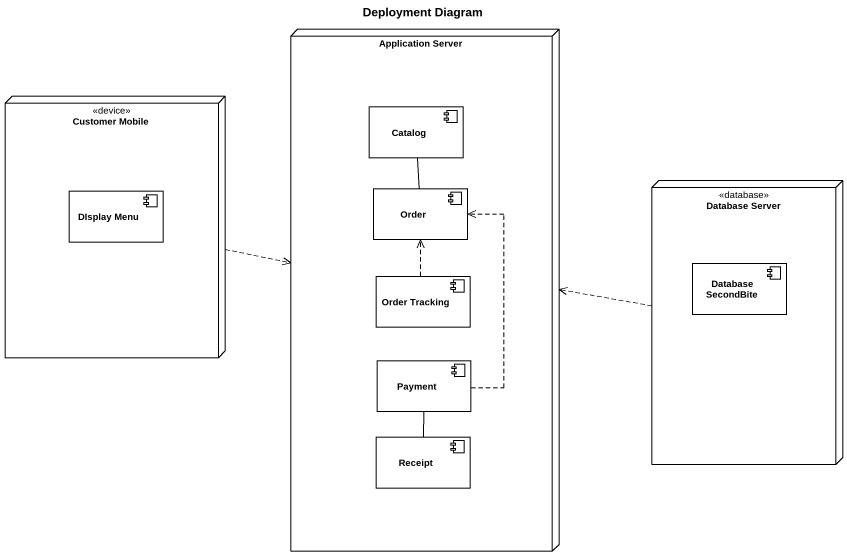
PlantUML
@startuml
title Deployment Diagram
node "Application Server" as Application_Server {
  component Catalog
  component Order
  component "Order Tracking" as Order_Tracking
  component Payment
  component Receipt
}
node "Customer Mobile" as Customer_Mobile <<device>> {
  component "DIsplay Menu" as DIsplay_Menu
}
node "Database Server" as Database_Server <<database>> {
  component "Database SecondBite" as Database_SecondBite
}
Customer_Mobile .right.> Application_Server
Catalog -- Order
Database_Server .left.> Application_Server
Order_Tracking .up.> Order
Payment .up.> Order
Payment -- Receipt
@enduml
